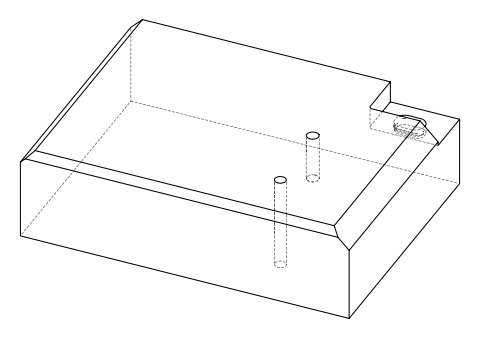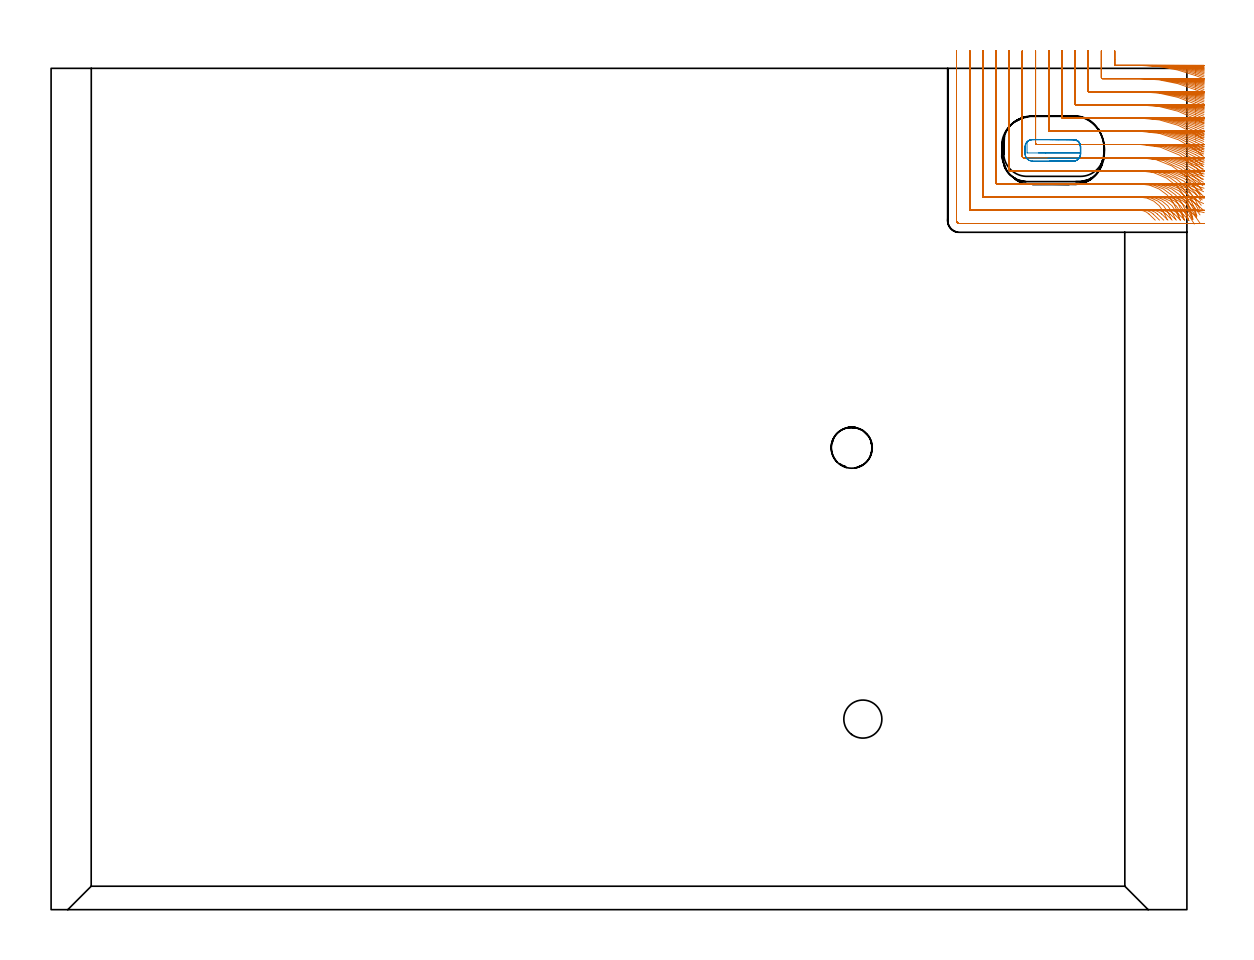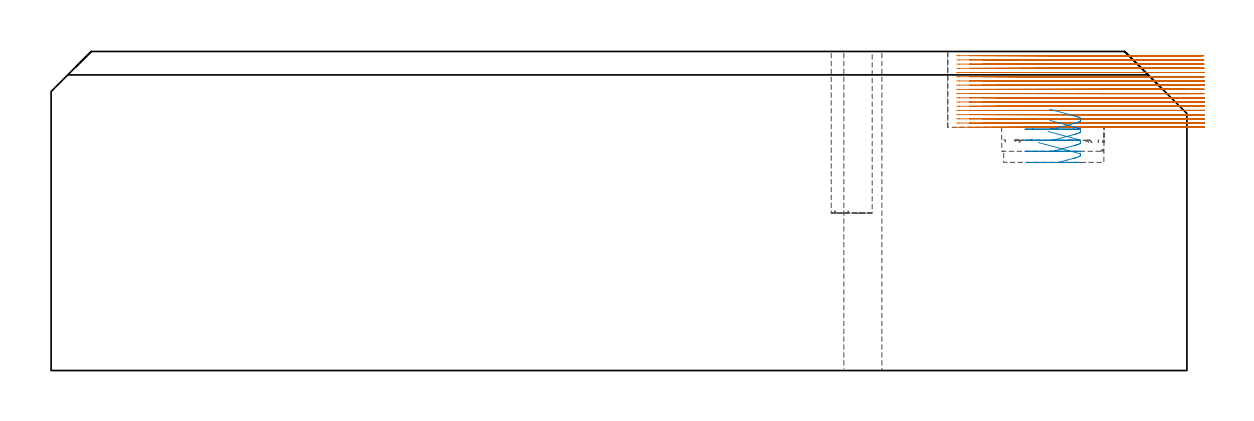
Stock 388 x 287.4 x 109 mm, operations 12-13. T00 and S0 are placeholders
(PLAN: 13 operations, 9 tool changes, 85.3 min)
(1 SPOT_DRILL | STEP1HOLE | NXT0321_9005460120000 | 0.03 min | 2 mm3)
(2 SPOT_DRILL_1 | STEP1POCKET | NXT0321_9005460120000 | 0.03 min | 2 mm3)
(3 DRILL_BLIND_HOLE_INTO_CENTER | STEP1HOLE | UGT0301_480 | 0.06 min | 622 mm3)
(4 GUN_DRILL_THROUGH_HOLE | STEP1HOLE | UGT0307_005 | 0.53 min | 5266 mm3)
(5 DRILL_TO_ENLARGE_THROUGH_HOLE | STEP1HOLE | NXT0301_101 | 0.46 min | 8538 mm3)
(6 DRILL_BLIND_HOLE_INTO_CENTER_1 | STEP1POCKET | UGT0301_480 | 0.23 min | 3020 mm3)
(7 DRILL_TO_ENLARGE_BLIND_HOLE | STEP1POCKET | UGT0301_374 | 0.23 min | 4298 mm3)
(8 BORE_BLIND_HOLE | STEP1POCKET | UGT0332_064 | 0.23 min | 1172 mm3)
(9 AREA_MILL | FG_CHAMFER_SURFACE | UGT0205_001 | 11.7 min | 26971 mm3)
(10 AREA_MILL_1 | FG_CHAMFER_SURFACE_1 | UGT0205_001 | 8.91 min | 11790 mm3)
(11 AREA_MILL_2 | FG_CHAMFER_SURFACE_2 | UGT0205_001 | 15.02 min | 53462 mm3)
(12 MILL_CORNER_NOTCH_RECTANGULAR | CORNER_NOTCH_RECTANGULAR | NXT0201_008 | Follow Part, ap 1.5, ae 75% | 47.03 min | 116639 mm3)
(13 MILL_RECTANGULAR_POCKET | POCKET_RECTANGULAR_STRAIGHT | UGT0201_010 | Follow Part, ap 4, ae 75% | 0.81 min | 8235 mm3)
(TOOL NXT0321_9005460120000 | NC Spot Drill, 142deg, 12mm, Carbide, Uncoated | D12 PA142 FL30 Z2)
(TOOL UGT0301_480 | Carbide Drill 8.5 mm | D8.5 PA118 FL75 Z2)
(TOOL UGT0307_005 | Gun Drill 8.3 mm | D8.3 PA130 FL24 Z1)
(TOOL NXT0301_101 | Carbide Drill 13mm [860.1-1300-104A1-MM 2214] | D13 PA140 FL123 Z2)
(TOOL UGT0301_374 | Twist Drill Flat Bottom 13 mm | D13 PA180 FL101 Z2)
(TOOL UGT0332_064 | 14 mm Boring Bar Slip Fit | D14)
(TOOL UGT0205_001 | Chamfer Mill 20 x 3 x 45 deg. | D20 FL50 Z2)
(TOOL NXT0201_008 | ENDMILL 6mm [2P460-0600-NA 1630] | D6 FL26 Z6)
(TOOL UGT0201_010 | End Mill 16 mm | D16 FL22 Z2)
(OP 12 MILL_CORNER_NOTCH_RECTANGULAR)
G17 G21 G94 G90
T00 M6
G54
G17 G0 G90 X363.3 Y293.4 S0 M3
G43 Z119. H1
Z107.561
G94 G1 Y290.4 F250.
Y288.696 F500.
G3 X363.596 Y288.4 R0.3
G1 X371.909
G2 X391. Y284.913 R54.
G1 X393.806 Y283.852 F250.
G0 Z119.
X358.8 Y293.4
Z107.561
G1 Y290.4
Y284.196 F500.
G3 X359.096 Y283.9 R0.3
G1 X371.909
G2 X391. Y280.07 R49.5
G1 X393.768 Y278.913 F250.
G0 Z119.
X354.3 Y293.4
Z107.561
G1 Y290.4
Y279.696 F500.
G3 X354.596 Y279.4 R0.3
G1 X371.909
G2 X391. Y275.15 R45.
G1 X393.717 Y273.877 F250.
G0 Z119.
X349.8 Y293.4
Z107.561
G1 Y290.4
Y275.197 F500.
G3 X350.097 Y274.9 R0.3
G1 X371.909
G2 X391. Y270.118 R40.5
G1 X393.646 Y268.704 F250.
G0 Z119.
X345.3 Y293.4
Z107.561
G1 Y290.4
Y270.697 F500.
G3 X345.597 Y270.4 R0.3
G1 X371.909
G2 X391. Y264.921 R36.
G1 X393.543 Y263.33 F250.
G0 Z119.
X340.8 Y293.4
Z107.561
G1 Y290.4
Y266.197 F500.
G3 X341.097 Y265.9 R0.3
G1 X371.909
G2 X391. Y259.455 R31.5
G1 X393.386 Y257.637 F250.
G0 Z119.
X336.3 Y293.4
Z107.561
G1 Y290.4
Y261.697 F500.
G3 X336.597 Y261.4 R0.3
G1 X371.909
G2 X391. Y253.493 R27.
G1 X393.121 Y251.371 F250.
G0 Z119.
X331.8 Y293.4
Z107.561
G1 Y290.4
Y257.197 F500.
G3 X332.097 Y256.9 R0.3
G1 X371.909
G2 X391. Y246.307 R22.5
G1 X392.588 Y243.761 F250.
G0 Z119.
X327.3 Y293.4
Z107.561
G1 Y290.4
Y252.697 F500.
G3 X327.597 Y252.4 R0.3
G1 X371.909
G2 X389.379 Y238.735 R18.
G1 X390.101 Y235.823 F250.
G0 Z119.
X322.8 Y293.4
Z107.561
G1 Y290.4
Y248.197 F500.
G3 X323.097 Y247.9 R0.3
G1 X371.909
G2 X384.803 Y238.4 R13.5
G1 X385.691 Y235.534 F250.
G0 Z119.
X318.3 Y293.4
Z107.561
G1 Y290.4
Y243.697 F500.
G3 X318.597 Y243.4 R0.3
G1 X371.909
G2 X379.971 Y238.4 R9.
G1 X381.304 Y235.712 F250.
G0 Z119.
X313.8 Y293.4
Z107.561
G1 Y290.4
Y239.197 F500.
G3 X314.097 Y238.9 R0.3
G1 X371.909
G2 X375.047 Y237.625 R4.5
G1 X377.197 Y235.533 F250.
G0 Z119.
X309.3 Y293.4
Z107.561
G1 Y290.4
Y235.3 F500.
G3 X310.2 Y234.4 R0.9
G1 X371.909
X374.909 F250.
G0 Z119.
X363.3 Y293.4
Z106.122
G1 Y290.4
Y288.696 F500.
G3 X363.596 Y288.4 R0.3
G1 X373.357
G2 X391. Y285.437 R54.
G1 X393.835 Y284.456 F250.
G0 Z119.
X358.8 Y293.4
Z106.122
G1 Y290.4
Y284.196 F500.
G3 X359.096 Y283.9 R0.3
G1 X373.357
G2 X391. Y280.649 R49.5
G1 X393.803 Y279.58 F250.
G0 Z119.
X354.3 Y293.4
Z106.122
G1 Y290.4
Y279.696 F500.
G3 X354.596 Y279.4 R0.3
G1 X373.357
G2 X391. Y275.797 R45.
G1 X393.76 Y274.621 F250.
G0 Z119.
X349.8 Y293.4
Z106.122
G1 Y290.4
Y275.197 F500.
G3 X350.097 Y274.9 R0.3
G1 X373.357
G2 X391. Y270.855 R40.5
G1 X393.7 Y269.548 F250.
G0 Z119.
X345.3 Y293.4
Z106.122
G1 Y290.4
Y270.697 F500.
G3 X345.597 Y270.4 R0.3
G1 X373.357
G2 X391. Y265.78 R36.
G1 X393.615 Y264.31 F250.
G0 Z119.
X340.8 Y293.4
Z106.122
G1 Y290.4
Y266.197 F500.
G3 X341.097 Y265.9 R0.3
G1 X373.357
G2 X391. Y260.495 R31.5
G1 X393.485 Y258.815 F250.
G0 Z119.
X336.3 Y293.4
Z106.122
G1 Y290.4
Y261.697 F500.
G3 X336.597 Y261.4 R0.3
G1 X373.357
G2 X391. Y254.838 R27.
G1 X393.271 Y252.878 F250.
G0 Z119.
X331.8 Y293.4
Z106.122
G1 Y290.4
Y257.197 F500.
G3 X332.097 Y256.9 R0.3
G1 X373.357
G2 X391. Y248.363 R22.5
G1 X392.862 Y246.011 F250.
G0 Z119.
X327.3 Y293.4
Z106.122
G1 Y290.4
Y252.697 F500.
G3 X327.597 Y252.4 R0.3
G1 X373.357
G2 X390.531 Y239.789 R18.
G1 X391.429 Y236.927 F250.
G0 Z119.
X322.8 Y293.4
Z106.122
G1 Y290.4
Y248.197 F500.
G3 X323.097 Y247.9 R0.3
G1 X373.357
G2 X386.251 Y238.4 R13.5
G1 X387.14 Y235.534 F250.
G0 Z119.
X318.3 Y293.4
Z106.122
G1 Y290.4
Y243.697 F500.
G3 X318.597 Y243.4 R0.3
G1 X373.357
G2 X381.419 Y238.4 R9.
G1 X382.753 Y235.712 F250.
G0 Z119.
X313.8 Y293.4
Z106.122
G1 Y290.4
Y239.198 F500.
G3 X314.098 Y238.9 R0.3
G1 X373.357
G2 X376.492 Y237.628 R4.5
G1 X378.644 Y235.538 F250.
G0 Z119.
X309.3 Y293.4
Z106.122
G1 Y290.4
Y235.3 F500.
G3 X310.2 Y234.4 R0.9
G1 X373.357
X376.357 F250.
G0 Z119.
X363.3 Y293.4
Z104.683
G1 Y290.4
Y288.696 F500.
G3 X363.596 Y288.4 R0.3
G1 X374.796
G2 X391. Y285.911 R54.
G1 X393.862 Y285.011 F250.
G0 Z119.
X358.8 Y293.4
Z104.683
G1 Y290.4
Y284.196 F500.
G3 X359.096 Y283.9 R0.3
G1 X374.796
G2 X391. Y281.173 R49.5
G1 X393.835 Y280.191 F250.
G0 Z119.
X354.3 Y293.4
Z104.683
G1 Y290.4
Y279.696 F500.
G3 X354.596 Y279.4 R0.3
G1 X374.796
G2 X391. Y276.381 R45.
G1 X393.799 Y275.301 F250.
G0 Z119.
X349.8 Y293.4
Z104.683
G1 Y290.4
Y275.197 F500.
G3 X350.097 Y274.9 R0.3
G1 X374.796
G2 X391. Y271.517 R40.5
G1 X393.749 Y270.317 F250.
G0 Z119.
X345.3 Y293.4
Z104.683
G1 Y290.4
Y270.697 F500.
G3 X345.597 Y270.4 R0.3
G1 X374.796
G2 X391. Y266.547 R36.
G1 X393.679 Y265.197 F250.
G0 Z119.
X340.8 Y293.4
Z104.683
G1 Y290.4
Y266.197 F500.
G3 X341.097 Y265.9 R0.3
G1 X374.796
G2 X391. Y261.413 R31.5
G1 X393.573 Y259.869 F250.
G0 Z119.
X336.3 Y293.4
Z104.683
G1 Y290.4
Y261.697 F500.
G3 X336.597 Y261.4 R0.3
G1 X374.796
G2 X391. Y255.997 R27.
G1 X393.4 Y254.197 F250.
G0 Z119.
X331.8 Y293.4
Z104.683
G1 Y290.4
Y257.197 F500.
G3 X332.097 Y256.9 R0.3
G1 X374.796
G2 X391. Y250.01 R22.5
G1 X393.081 Y247.85 F250.
G0 Z119.
X327.3 Y293.4
Z104.683
G1 Y290.4
Y252.697 F500.
G3 X327.597 Y252.4 R0.3
G1 X374.796
G2 X391. Y242.238 R18.
G1 X392.306 Y239.537 F250.
G0 Z119.
X322.8 Y293.4
Z104.683
G1 Y290.4
Y248.197 F500.
G3 X323.097 Y247.9 R0.3
G1 X374.796
G2 X387.69 Y238.399 R13.5
G1 X388.579 Y235.534 F250.
G0 Z119.
X318.3 Y293.4
Z104.683
G1 Y290.4
Y243.697 F500.
G3 X318.597 Y243.4 R0.3
G1 X374.796
G2 X382.858 Y238.4 R9.
G1 X384.192 Y235.712 F250.
G0 Z119.
X313.8 Y293.4
Z104.683
G1 Y290.4
Y239.197 F500.
G3 X314.097 Y238.9 R0.3
G1 X374.796
G2 X377.931 Y237.628 R4.5
G1 X380.083 Y235.538 F250.
G0 Z119.
X309.3 Y293.4
Z104.683
G1 Y290.4
Y235.3 F500.
G3 X310.2 Y234.4 R0.9
G1 X374.796
X377.796 F250.
G0 Z119.
X363.3 Y293.4
Z103.244
G1 Y290.4
Y288.696 F500.
G3 X363.596 Y288.4 R0.3
G1 X376.235
G2 X391. Y286.342 R54.
G1 X393.886 Y285.522 F250.
G0 Z119.
X358.8 Y293.4
Z103.244
G1 Y290.4
Y284.196 F500.
G3 X359.096 Y283.9 R0.3
G1 X376.235
G2 X391. Y281.647 R49.5
G1 X393.863 Y280.752 F250.
G0 Z119.
X354.3 Y293.4
Z103.244
G1 Y290.4
Y279.696 F500.
G3 X354.596 Y279.4 R0.3
G1 X376.235
G2 X391. Y276.909 R45.
G1 X393.834 Y275.925 F250.
G0 Z119.
X349.8 Y293.4
Z103.244
G1 Y290.4
Y275.197 F500.
G3 X350.097 Y274.9 R0.3
G1 X376.235
G2 X391. Y272.113 R40.5
G1 X393.794 Y271.019 F250.
G0 Z119.
X345.3 Y293.4
Z103.244
G1 Y290.4
Y270.697 F500.
G3 X345.597 Y270.4 R0.3
G1 X376.235
G2 X391. Y267.233 R36.
G1 X393.736 Y266.003 F250.
G0 Z119.
X340.8 Y293.4
Z103.244
G1 Y290.4
Y266.197 F500.
G3 X341.097 Y265.9 R0.3
G1 X376.235
G2 X391. Y262.225 R31.5
G1 X393.65 Y260.819 F250.
G0 Z119.
X336.3 Y293.4
Z103.244
G1 Y290.4
Y261.697 F500.
G3 X336.597 Y261.4 R0.3
G1 X376.235
G2 X391. Y257.005 R27.
G1 X393.512 Y255.365 F250.
G0 Z119.
X331.8 Y293.4
Z103.244
G1 Y290.4
Y257.197 F500.
G3 X332.097 Y256.9 R0.3
G1 X376.235
G2 X391. Y251.378 R22.5
G1 X393.264 Y249.41 F250.
G0 Z119.
X327.3 Y293.4
Z103.244
G1 Y290.4
Y252.697 F500.
G3 X327.597 Y252.4 R0.3
G1 X376.235
G2 X391. Y244.696 R18.
G1 X392.716 Y242.235 F250.
G0 Z119.
X322.8 Y293.4
Z103.244
G1 Y290.4
Y248.197 F500.
G3 X323.097 Y247.9 R0.3
G1 X376.235
G2 X389.067 Y238.596 R13.5
G1 X389.999 Y235.744 F250.
G0 Z119.
X318.3 Y293.4
Z103.244
G1 Y290.4
Y243.697 F500.
G3 X318.597 Y243.4 R0.3
G1 X376.235
G2 X384.298 Y238.4 R9.
G1 X385.631 Y235.712 F250.
G0 Z119.
X313.8 Y293.4
Z103.244
G1 Y290.4
Y239.197 F500.
G3 X314.097 Y238.9 R0.3
G1 X376.235
G2 X379.371 Y237.628 R4.5
G1 X381.523 Y235.538 F250.
G0 Z119.
X309.3 Y293.4
Z103.244
G1 Y290.4
Y235.3 F500.
G3 X310.2 Y234.4 R0.9
G1 X376.235
X379.235 F250.
G0 Z119.
X363.3 Y293.4
Z101.805
G1 Y290.4
Y288.696 F500.
G3 X363.596 Y288.4 R0.3
G1 X377.674
G2 X391. Y286.73 R54.
G1 X393.907 Y285.99 F250.
G0 Z119.
X358.8 Y293.4
Z101.805
G1 Y290.4
Y284.196 F500.
G3 X359.096 Y283.9 R0.3
G1 X377.674
G2 X391. Y282.073 R49.5
G1 X393.889 Y281.265 F250.
G0 Z119.
X354.3 Y293.4
Z101.805
G1 Y290.4
Y279.696 F500.
G3 X354.596 Y279.4 R0.3
G1 X377.674
G2 X391. Y277.382 R45.
G1 X393.865 Y276.493 F250.
G0 Z119.
X349.8 Y293.4
Z101.805
G1 Y290.4
Y275.197 F500.
G3 X350.097 Y274.9 R0.3
G1 X377.674
G2 X391. Y272.645 R40.5
G1 X393.833 Y271.658 F250.
G0 Z119.
X345.3 Y293.4
Z101.805
G1 Y290.4
Y270.697 F500.
G3 X345.597 Y270.4 R0.3
G1 X377.674
G2 X391. Y267.843 R36.
G1 X393.787 Y266.732 F250.
G0 Z119.
X340.8 Y293.4
Z101.805
G1 Y290.4
Y266.197 F500.
G3 X341.097 Y265.9 R0.3
G1 X377.674
G2 X391. Y262.943 R31.5
G1 X393.718 Y261.673 F250.
G0 Z119.
X336.3 Y293.4
Z101.805
G1 Y290.4
Y261.697 F500.
G3 X336.597 Y261.4 R0.3
G1 X377.674
G2 X391. Y257.882 R27.
G1 X393.609 Y256.402 F250.
G0 Z119.
X331.8 Y293.4
Z101.805
G1 Y290.4
Y257.197 F500.
G3 X332.097 Y256.9 R0.3
G1 X377.674
G2 X391. Y252.529 R22.5
G1 X393.417 Y250.753 F250.
G0 Z119.
X327.3 Y293.4
Z101.805
G1 Y290.4
Y252.697 F500.
G3 X327.597 Y252.4 R0.3
G1 X377.674
G2 X391. Y246.501 R18.
G1 X393.017 Y244.28 F250.
G0 Z119.
X322.8 Y293.4
Z101.805
G1 Y290.4
Y248.197 F500.
G3 X323.097 Y247.9 R0.3
G1 X377.674
G2 X390.221 Y239.383 R13.5
G1 X391.328 Y236.595 F250.
G0 Z119.
X318.3 Y293.4
Z101.805
G1 Y290.4
Y243.697 F500.
G3 X318.597 Y243.4 R0.3
G1 X377.674
G2 X385.737 Y238.4 R9.
G1 X387.07 Y235.712 F250.
G0 Z119.
X313.8 Y293.4
Z101.805
G1 Y290.4
Y239.198 F500.
G3 X314.098 Y238.9 R0.3
G1 X377.674
G2 X380.81 Y237.628 R4.5
G1 X382.962 Y235.538 F250.
G0 Z119.
X309.3 Y293.4
Z101.805
G1 Y290.4
Y235.3 F500.
G3 X310.2 Y234.4 R0.9
G1 X377.674
X380.674 F250.
G0 Z119.
X363.3 Y293.4
Z100.367
G1 Y290.4
Y288.696 F500.
G3 X363.596 Y288.4 R0.3
G1 X379.113
G2 X391. Y287.075 R54.
G1 X393.926 Y286.415 F250.
G0 Z119.
X358.8 Y293.4
Z100.367
G1 Y290.4
Y284.196 F500.
G3 X359.096 Y283.9 R0.3
G1 X379.113
G2 X391. Y282.452 R49.5
G1 X393.912 Y281.731 F250.
G0 Z119.
X354.3 Y293.4
Z100.367
G1 Y290.4
Y279.696 F500.
G3 X354.596 Y279.4 R0.3
G1 X379.113
G2 X391. Y277.802 R45.
G1 X393.893 Y277.009 F250.
G0 Z119.
X349.8 Y293.4
Z100.367
G1 Y290.4
Y275.196 F500.
G3 X350.096 Y274.9 R0.3
G1 X379.113
G2 X391. Y273.116 R40.5
G1 X393.868 Y272.236 F250.
G0 Z119.
X345.3 Y293.4
Z100.367
G1 Y290.4
Y270.697 F500.
G3 X345.597 Y270.4 R0.3
G1 X379.113
G2 X391. Y268.381 R36.
G1 X393.832 Y267.39 F250.
G0 Z119.
X340.8 Y293.4
Z100.367
G1 Y290.4
Y266.197 F500.
G3 X341.097 Y265.9 R0.3
G1 X379.113
G2 X391. Y263.571 R31.5
G1 X393.778 Y262.439 F250.
G0 Z119.
X336.3 Y293.4
Z100.367
G1 Y290.4
Y261.697 F500.
G3 X336.597 Y261.4 R0.3
G1 X379.113
G2 X391. Y258.643 R27.
G1 X393.694 Y257.322 F250.
G0 Z119.
X331.8 Y293.4
Z100.367
G1 Y290.4
Y257.197 F500.
G3 X332.097 Y256.9 R0.3
G1 X379.113
G2 X391. Y253.504 R22.5
G1 X393.547 Y251.919 F250.
G0 Z119.
X327.3 Y293.4
Z100.367
G1 Y290.4
Y252.697 F500.
G3 X327.597 Y252.4 R0.3
G1 X379.113
G2 X391. Y247.917 R18.
G1 X393.253 Y245.935 F250.
G0 Z119.
X322.8 Y293.4
Z100.367
G1 Y290.4
Y248.197 F500.
G3 X323.097 Y247.9 R0.3
G1 X379.113
G2 X390.955 Y240.882 R13.5
G1 X392.395 Y238.25 F250.
G0 Z119.
X318.3 Y293.4
Z100.367
G1 Y290.4
Y243.697 F500.
G3 X318.597 Y243.4 R0.3
G1 X379.113
G2 X387.176 Y238.4 R9.
G1 X388.509 Y235.712 F250.
G0 Z119.
X313.8 Y293.4
Z100.367
G1 Y290.4
Y239.197 F500.
G3 X314.097 Y238.9 R0.3
G1 X379.113
G2 X382.248 Y237.628 R4.5
G1 X384.4 Y235.538 F250.
G0 Z119.
X309.3 Y293.4
Z100.367
G1 Y290.4
Y235.3 F500.
G3 X310.2 Y234.4 R0.9
G1 X379.113
X382.113 F250.
G0 Z119.
X363.3 Y293.4
Z98.928
G1 Y290.4
Y288.696 F500.
G3 X363.596 Y288.4 R0.3
G1 X380.552
G2 X391. Y287.38 R54.
G1 X393.943 Y286.799 F250.
G0 Z119.
X358.8 Y293.4
Z98.928
G1 Y290.4
Y284.196 F500.
G3 X359.096 Y283.9 R0.3
G1 X380.552
G2 X391. Y282.785 R49.5
G1 X393.932 Y282.152 F250.
G0 Z119.
X354.3 Y293.4
Z98.928
G1 Y290.4
Y279.696 F500.
G3 X354.596 Y279.4 R0.3
G1 X380.552
G2 X391. Y278.17 R45.
G1 X393.918 Y277.474 F250.
G0 Z119.
X349.8 Y293.4
Z98.928
G1 Y290.4
Y275.197 F500.
G3 X350.097 Y274.9 R0.3
G1 X380.552
G2 X391. Y273.529 R40.5
G1 X393.898 Y272.755 F250.
G0 Z119.
X345.3 Y293.4
Z98.928
G1 Y290.4
Y270.697 F500.
G3 X345.597 Y270.4 R0.3
G1 X380.552
G2 X391. Y268.85 R36.
G1 X393.871 Y267.98 F250.
G0 Z119.
X340.8 Y293.4
Z98.928
G1 Y290.4
Y266.197 F500.
G3 X341.097 Y265.9 R0.3
G1 X380.552
G2 X391. Y264.117 R31.5
G1 X393.83 Y263.122 F250.
G0 Z119.
X336.3 Y293.4
Z98.928
G1 Y290.4
Y261.697 F500.
G3 X336.597 Y261.4 R0.3
G1 X380.552
G2 X391. Y259.296 R27.
G1 X393.766 Y258.136 F250.
G0 Z119.
X331.8 Y293.4
Z98.928
G1 Y290.4
Y257.197 F500.
G3 X332.097 Y256.9 R0.3
G1 X380.552
G2 X391. Y254.327 R22.5
G1 X393.657 Y252.934 F250.
G0 Z119.
X327.3 Y293.4
Z98.928
G1 Y290.4
Y252.697 F500.
G3 X327.597 Y252.4 R0.3
G1 X380.552
G2 X391. Y249.057 R18.
G1 X393.443 Y247.316 F250.
G0 Z119.
X322.8 Y293.4
Z98.928
G1 Y290.4
Y248.197 F500.
G3 X323.097 Y247.9 R0.3
G1 X380.552
G2 X391. Y242.949 R13.5
G1 X392.9 Y240.627 F250.
G0 Z119.
X318.3 Y293.4
Z98.928
G1 Y290.4
Y243.697 F500.
G3 X318.597 Y243.4 R0.3
G1 X380.552
G2 X388.585 Y238.457 R9.
G1 X389.938 Y235.779 F250.
G0 Z119.
X313.8 Y293.4
Z98.928
G1 Y290.4
Y239.198 F500.
G3 X314.098 Y238.9 R0.3
G1 X380.552
G2 X383.687 Y237.628 R4.5
G1 X385.839 Y235.538 F250.
G0 Z119.
X309.3 Y293.4
Z98.928
G1 Y290.4
Y235.3 F500.
G3 X310.2 Y234.4 R0.9
G1 X380.552
X383.552 F250.
G0 Z119.
X363.3 Y293.4
Z97.489
G1 Y290.4
Y288.696 F500.
G3 X363.596 Y288.4 R0.3
G1 X381.987
G2 X390.99 Y287.644 R54.
G1 X393.948 Y287.144 F250.
G0 Z119.
X358.8 Y293.4
Z97.489
G1 Y290.4
Y284.196 F500.
G3 X359.096 Y283.9 R0.3
G1 X381.987
G2 X391. Y283.073 R49.5
G1 X393.95 Y282.526 F250.
G0 Z119.
X354.3 Y293.4
Z97.489
G1 Y290.4
Y279.696 F500.
G3 X354.596 Y279.4 R0.3
G1 X381.987
G2 X391. Y278.488 R45.
G1 X393.939 Y277.887 F250.
G0 Z119.
X349.8 Y293.4
Z97.489
G1 Y290.4
Y275.196 F500.
G3 X350.096 Y274.9 R0.3
G1 X381.987
G2 X391. Y273.884 R40.5
G1 X393.925 Y273.217 F250.
G0 Z119.
X345.3 Y293.4
Z97.489
G1 Y290.4
Y270.697 F500.
G3 X345.597 Y270.4 R0.3
G1 X381.987
G2 X391. Y269.253 R36.
G1 X393.904 Y268.502 F250.
G0 Z119.
X340.8 Y293.4
Z97.489
G1 Y290.4
Y266.197 F500.
G3 X341.097 Y265.9 R0.3
G1 X381.987
G2 X391. Y264.583 R31.5
G1 X393.875 Y263.725 F250.
G0 Z119.
X336.3 Y293.4
Z97.489
G1 Y290.4
Y261.697 F500.
G3 X336.597 Y261.4 R0.3
G1 X381.987
G2 X391. Y259.851 R27.
G1 X393.828 Y258.85 F250.
G0 Z119.
X331.8 Y293.4
Z97.489
G1 Y290.4
Y257.197 F500.
G3 X332.097 Y256.9 R0.3
G1 X381.987
G2 X391. Y255.016 R22.5
G1 X393.749 Y253.814 F250.
G0 Z119.
X327.3 Y293.4
Z97.489
G1 Y290.4
Y252.697 F500.
G3 X327.597 Y252.4 R0.3
G1 X381.987
G2 X391. Y249.981 R18.
G1 X393.597 Y248.479 F250.
G0 Z119.
X322.8 Y293.4
Z97.489
G1 Y290.4
Y248.197 F500.
G3 X323.097 Y247.9 R0.3
G1 X381.987
G2 X391. Y244.451 R13.5
G1 X393.233 Y242.448 F250.
G0 Z119.
X318.3 Y293.4
Z97.489
G1 Y290.4
Y243.697 F500.
G3 X318.597 Y243.4 R0.3
G1 X381.987
G2 X389.746 Y238.961 R9.
G1 X391.266 Y236.374 F250.
G0 Z119.
X313.8 Y293.4
Z97.489
G1 Y290.4
Y239.197 F500.
G3 X314.097 Y238.9 R0.3
G1 X381.987
G2 X385.122 Y237.629 R4.5
G1 X387.274 Y235.539 F250.
G0 Z119.
X309.3 Y293.4
Z97.489
G1 Y290.4
Y235.3 F500.
G3 X310.2 Y234.4 R0.9
G1 X381.987
X384.987 F250.
G0 Z119.
X363.3 Y293.4
Z96.05
G1 Y290.4
Y288.696 F500.
G3 X363.596 Y288.4 R0.3
G1 X383.463
G2 X390.962 Y287.877 R54.
G1 X393.933 Y287.46 F250.
G0 Z119.
X358.8 Y293.4
Z96.05
G1 Y290.4
Y284.196 F500.
G3 X359.096 Y283.9 R0.3
G1 X383.463
G2 X391. Y283.323 R49.5
G1 X393.965 Y282.866 F250.
G0 Z119.
X354.3 Y293.4
Z96.05
G1 Y290.4
Y279.696 F500.
G3 X354.596 Y279.4 R0.3
G1 X383.463
G2 X391. Y278.764 R45.
G1 X393.958 Y278.262 F250.
G0 Z119.
X349.8 Y293.4
Z96.05
G1 Y290.4
Y275.197 F500.
G3 X350.097 Y274.9 R0.3
G1 X383.463
G2 X391. Y274.192 R40.5
G1 X393.948 Y273.634 F250.
G0 Z119.
X345.3 Y293.4
Z96.05
G1 Y290.4
Y270.697 F500.
G3 X345.597 Y270.4 R0.3
G1 X383.463
G2 X391. Y269.602 R36.
G1 X393.934 Y268.974 F250.
G0 Z119.
X340.8 Y293.4
Z96.05
G1 Y290.4
Y266.197 F500.
G3 X341.097 Y265.9 R0.3
G1 X383.463
G2 X391. Y264.985 R31.5
G1 X393.913 Y264.267 F250.
G0 Z119.
X336.3 Y293.4
Z96.05
G1 Y290.4
Y261.697 F500.
G3 X336.597 Y261.4 R0.3
G1 X383.463
G2 X391. Y260.327 R27.
G1 X393.881 Y259.489 F250.
G0 Z119.
X331.8 Y293.4
Z96.05
G1 Y290.4
Y257.197 F500.
G3 X332.097 Y256.9 R0.3
G1 X383.463
G2 X391. Y255.6 R22.5
G1 X393.827 Y254.595 F250.
G0 Z119.
X327.3 Y293.4
Z96.05
G1 Y290.4
Y252.697 F500.
G3 X327.597 Y252.4 R0.3
G1 X383.463
G2 X391. Y250.746 R18.
G1 X393.724 Y249.49 F250.
G0 Z119.
X322.8 Y293.4
Z96.05
G1 Y290.4
Y248.197 F500.
G3 X323.097 Y247.9 R0.3
G1 X383.463
G2 X391. Y245.6 R13.5
G1 X393.489 Y243.925 F250.
G0 Z119.
X318.3 Y293.4
Z96.05
G1 Y290.4
Y243.697 F500.
G3 X318.597 Y243.4 R0.3
G1 X383.463
G2 X390.704 Y239.745 R9.
G1 X392.485 Y237.331 F250.
G0 Z119.
X313.8 Y293.4
Z96.05
G1 Y290.4
Y239.198 F500.
G3 X314.098 Y238.9 R0.3
G1 X383.463
G2 X386.702 Y237.523 R4.5
G1 X388.785 Y235.363 F250.
G0 Z119.
X309.3 Y293.4
Z96.05
G1 Y290.4
Y235.3 F500.
G3 X310.2 Y234.4 R0.9
G1 X383.463
X386.463 F250.
G0 Z119.
X363.3 Y293.4
Z94.611
G1 Y290.4
Y288.696 F500.
G3 X363.596 Y288.4 R0.3
G1 X385.13
G2 X390.92 Y288.089 R54.
G1 X393.903 Y287.767 F250.
G0 Z119.
X358.8 Y293.4
Z94.611
G1 Y290.4
Y284.196 F500.
G3 X359.096 Y283.9 R0.3
G1 X385.13
G2 X391. Y283.551 R49.5
G1 X393.979 Y283.195 F250.
G0 Z119.
X354.3 Y293.4
Z94.611
G1 Y290.4
Y279.696 F500.
G3 X354.596 Y279.4 R0.3
G1 X385.13
G2 X391. Y279.015 R45.
G1 X393.974 Y278.624 F250.
G0 Z119.
X349.8 Y293.4
Z94.611
G1 Y290.4
Y275.196 F500.
G3 X350.096 Y274.9 R0.3
G1 X385.13
G2 X391. Y274.472 R40.5
G1 X393.968 Y274.037 F250.
G0 Z119.
X345.3 Y293.4
Z94.611
G1 Y290.4
Y270.697 F500.
G3 X345.597 Y270.4 R0.3
G1 X385.13
G2 X391. Y269.918 R36.
G1 X393.96 Y269.429 F250.
G0 Z119.
X340.8 Y293.4
Z94.611
G1 Y290.4
Y266.197 F500.
G3 X341.097 Y265.9 R0.3
G1 X385.13
G2 X391. Y265.348 R31.5
G1 X393.947 Y264.789 F250.
G0 Z119.
X336.3 Y293.4
Z94.611
G1 Y290.4
Y261.697 F500.
G3 X336.597 Y261.4 R0.3
G1 X385.13
G2 X391. Y260.754 R27.
G1 X393.928 Y260.102 F250.
G0 Z119.
X331.8 Y293.4
Z94.611
G1 Y290.4
Y257.197 F500.
G3 X332.097 Y256.9 R0.3
G1 X385.13
G2 X391. Y256.121 R22.5
G1 X393.896 Y255.338 F250.
G0 Z119.
X327.3 Y293.4
Z94.611
G1 Y290.4
Y252.697 F500.
G3 X327.597 Y252.4 R0.3
G1 X385.13
G2 X391. Y251.416 R18.
G1 X393.836 Y250.437 F250.
G0 Z119.
X322.8 Y293.4
Z94.611
G1 Y290.4
Y248.197 F500.
G3 X323.097 Y247.9 R0.3
G1 X385.13
G2 X391. Y246.557 R13.5
G1 X393.702 Y245.252 F250.
G0 Z119.
X318.3 Y293.4
Z94.611
G1 Y290.4
Y243.697 F500.
G3 X318.597 Y243.4 R0.3
G1 X385.13
G2 X391. Y241.222 R9.
G1 X393.274 Y239.265 F250.
G0 Z119.
X313.8 Y293.4
Z94.611
G1 Y290.4
Y239.197 F500.
G3 X314.097 Y238.9 R0.3
G1 X385.13
G2 X388.969 Y236.748 R4.5
G1 X390.534 Y234.189 F250.
G0 Z119.
X309.3 Y293.4
Z94.611
G1 Y290.4
Y235.3 F500.
G3 X310.2 Y234.4 R0.9
G1 X385.13
X388.13 F250.
G0 Z119.
X363.3 Y293.4
Z93.172
G1 Y290.4
Y288.696 F500.
G3 X363.596 Y288.4 R0.3
G1 X387.073
G2 X390.872 Y288.266 R54.
G1 X393.865 Y288.055 F250.
G0 Z119.
X358.8 Y293.4
Z93.172
G1 Y290.4
Y284.196 F500.
G3 X359.096 Y283.9 R0.3
G1 X387.073
G2 X391. Y283.744 R49.5
G1 X393.991 Y283.506 F250.
G0 Z119.
X354.3 Y293.4
Z93.172
G1 Y290.4
Y279.696 F500.
G3 X354.596 Y279.4 R0.3
G1 X387.073
G2 X391. Y279.228 R45.
G1 X393.989 Y278.967 F250.
G0 Z119.
X349.8 Y293.4
Z93.172
G1 Y290.4
Y275.196 F500.
G3 X350.096 Y274.9 R0.3
G1 X387.073
G2 X391. Y274.709 R40.5
G1 X393.986 Y274.418 F250.
G0 Z119.
X345.3 Y293.4
Z93.172
G1 Y290.4
Y270.697 F500.
G3 X345.597 Y270.4 R0.3
G1 X387.073
G2 X391. Y270.185 R36.
G1 X393.982 Y269.858 F250.
G0 Z119.
X340.8 Y293.4
Z93.172
G1 Y290.4
Y266.197 F500.
G3 X341.097 Y265.9 R0.3
G1 X387.073
G2 X391. Y265.654 R31.5
G1 X393.977 Y265.28 F250.
G0 Z119.
X336.3 Y293.4
Z93.172
G1 Y290.4
Y261.697 F500.
G3 X336.597 Y261.4 R0.3
G1 X387.073
G2 X391. Y261.113 R27.
G1 X393.968 Y260.677 F250.
G0 Z119.
X331.8 Y293.4
Z93.172
G1 Y290.4
Y257.197 F500.
G3 X332.097 Y256.9 R0.3
G1 X387.073
G2 X391. Y256.555 R22.5
G1 X393.954 Y256.031 F250.
G0 Z119.
X327.3 Y293.4
Z93.172
G1 Y290.4
Y252.697 F500.
G3 X327.597 Y252.4 R0.3
G1 X387.073
G2 X391. Y251.966 R18.
G1 X393.928 Y251.312 F250.
G0 Z119.
X322.8 Y293.4
Z93.172
G1 Y290.4
Y248.197 F500.
G3 X323.097 Y247.9 R0.3
G1 X387.073
G2 X391. Y247.316 R13.5
G1 X393.87 Y246.444 F250.
G0 Z119.
X318.3 Y293.4
Z93.172
G1 Y290.4
Y243.697 F500.
G3 X318.597 Y243.4 R0.3
G1 X387.073
G2 X391. Y242.498 R9.
G1 X393.699 Y241.189 F250.
G0 Z119.
X313.8 Y293.4
Z93.172
G1 Y290.4
Y239.198 F500.
G3 X314.098 Y238.9 R0.3
G1 X387.073
G2 X390.768 Y236.969 R4.5
G1 X392.48 Y234.505 F250.
G0 Z119.
X309.3 Y293.4
Z93.172
G1 Y290.4
Y235.3 F500.
G3 X310.2 Y234.4 R0.9
G1 X387.073
X390.073 F250.
G0 Z119.
X363.3 Y293.4
Z91.733
G1 Y290.4
Y288.696 F500.
G3 X363.596 Y288.4 R0.3
G1 X389.981
G2 X390.831 Y288.393 R54.
G1 X393.83 Y288.346 F250.
G0 Z119.
X358.8 Y293.4
Z91.733
G1 Y290.4
Y284.196 F500.
G3 X359.096 Y283.9 R0.3
G1 X389.981
G2 X391. Y283.89 R49.5
G1 X393.999 Y283.828 F250.
G0 Z119.
X354.3 Y293.4
Z91.733
G1 Y290.4
Y279.696 F500.
G3 X354.596 Y279.4 R0.3
G1 X389.981
G2 X391. Y279.388 R45.
G1 X393.999 Y279.321 F250.
G0 Z119.
X349.8 Y293.4
Z91.733
G1 Y290.4
Y275.196 F500.
G3 X350.096 Y274.9 R0.3
G1 X389.981
G2 X391. Y274.887 R40.5
G1 X393.999 Y274.812 F250.
G0 Z119.
X345.3 Y293.4
Z91.733
G1 Y290.4
Y270.697 F500.
G3 X345.597 Y270.4 R0.3
G1 X389.981
G2 X391. Y270.386 R36.
G1 X393.999 Y270.301 F250.
G0 Z119.
X340.8 Y293.4
Z91.733
G1 Y290.4
Y266.197 F500.
G3 X341.097 Y265.9 R0.3
G1 X389.981
G2 X391. Y265.884 R31.5
G1 X393.998 Y265.786 F250.
G0 Z119.
X336.3 Y293.4
Z91.733
G1 Y290.4
Y261.697 F500.
G3 X336.597 Y261.4 R0.3
G1 X389.981
G2 X391. Y261.381 R27.
G1 X393.998 Y261.268 F250.
G0 Z119.
X331.8 Y293.4
Z91.733
G1 Y290.4
Y257.197 F500.
G3 X332.097 Y256.9 R0.3
G1 X389.981
G2 X391. Y256.877 R22.5
G1 X393.997 Y256.741 F250.
G0 Z119.
X327.3 Y293.4
Z91.733
G1 Y290.4
Y252.697 F500.
G3 X327.597 Y252.4 R0.3
G1 X389.981
G2 X391. Y252.371 R18.
G1 X393.995 Y252.201 F250.
G0 Z119.
X322.8 Y293.4
Z91.733
G1 Y290.4
Y248.197 F500.
G3 X323.097 Y247.9 R0.3
G1 X389.981
G2 X391. Y247.861 R13.5
G1 X393.991 Y247.635 F250.
G0 Z119.
X318.3 Y293.4
Z91.733
G1 Y290.4
Y243.697 F500.
G3 X318.597 Y243.4 R0.3
G1 X389.981
G2 X391. Y243.342 R9.
G1 X393.981 Y243.002 F250.
G0 Z119.
X313.8 Y293.4
Z91.733
G1 Y290.4
Y239.198 F500.
G3 X314.098 Y238.9 R0.3
G1 X389.981
G2 X391. Y238.783 R4.5
G1 X393.922 Y238.104 F250.
G0 Z119.
X309.3 Y293.4
Z91.733
G1 Y290.4
Y235.3 F500.
G3 X310.2 Y234.4 R0.9
G1 X389.981
X392.981 F250.
G0 Z119.
X363.3 Y293.4
Z90.294
G1 Y290.4
Y288.696 F500.
G3 X363.596 Y288.4 R0.3
G1 X390.828
X393.828 F250.
G0 Z119.
X358.8 Y293.4
Z90.294
G1 Y290.4
Y284.196 F500.
G3 X359.096 Y283.9 R0.3
G1 X390.901
X391.
X394. Y283.894 F250.
G0 Z119.
X354.3 Y293.4
Z90.294
G1 Y290.4
Y279.696 F500.
G3 X354.596 Y279.4 R0.3
G1 X390.901
X391.
X394. Y279.393 F250.
G0 Z119.
X349.8 Y293.4
Z90.294
G1 Y290.4
Y275.196 F500.
G3 X350.096 Y274.9 R0.3
G1 X390.901
X391.
X394. Y274.893 F250.
G0 Z119.
X345.3 Y293.4
Z90.294
G1 Y290.4
Y270.697 F500.
G3 X345.597 Y270.4 R0.3
G1 X390.901
X391.
X394. Y270.392 F250.
G0 Z119.
X340.8 Y293.4
Z90.294
G1 Y290.4
Y266.197 F500.
G3 X341.097 Y265.9 R0.3
G1 X390.901
X391.
X394. Y265.89 F250.
G0 Z119.
X336.3 Y293.4
Z90.294
G1 Y290.4
Y261.697 F500.
G3 X336.597 Y261.4 R0.3
G1 X390.901
X391.
X394. Y261.389 F250.
G0 Z119.
X331.8 Y293.4
Z90.294
G1 Y290.4
Y257.197 F500.
G3 X332.097 Y256.9 R0.3
G1 X390.901
X391.
X394. Y256.887 F250.
G0 Z119.
X327.3 Y293.4
Z90.294
G1 Y290.4
Y252.697 F500.
G3 X327.597 Y252.4 R0.3
G1 X390.901
X391.
X394. Y252.383 F250.
G0 Z119.
X322.8 Y293.4
Z90.294
G1 Y290.4
Y248.197 F500.
G3 X323.097 Y247.9 R0.3
G1 X390.901
X391.
X394. Y247.878 F250.
G0 Z119.
X318.3 Y293.4
Z90.294
G1 Y290.4
Y243.697 F500.
G3 X318.597 Y243.4 R0.3
G1 X390.901
X391. Y243.399
X394. Y243.367 F250.
G0 Z119.
X313.8 Y293.4
Z90.294
G1 Y290.4
Y239.197 F500.
G3 X314.097 Y238.9 R0.3
G1 X390.901
X391. Y238.899
X393.999 Y238.833 F250.
G0 Z119.
X309.3 Y293.4
Z90.294
G1 Y290.4
Y235.3 F500.
G3 X310.2 Y234.4 R0.9
G1 X390.901
X393.901 F250.
G0 Z119.
X363.3 Y293.4
Z88.856
G1 Y290.4
Y288.696 F500.
G3 X363.596 Y288.4 R0.3
G1 X390.828
X393.828 F250.
G0 Z119.
X358.8 Y293.4
Z88.856
G1 Y290.4
Y284.196 F500.
G3 X359.096 Y283.9 R0.3
G1 X391.
X394. F250.
G0 Z119.
X354.3 Y293.4
Z88.856
G1 Y290.4
Y279.696 F500.
G3 X354.596 Y279.4 R0.3
G1 X391.
X394. F250.
G0 Z119.
X349.8 Y293.4
Z88.856
G1 Y290.4
Y275.196 F500.
G3 X350.096 Y274.9 R0.3
G1 X391.
X394. F250.
G0 Z119.
X345.3 Y293.4
Z88.856
G1 Y290.4
Y270.697 F500.
G3 X345.597 Y270.4 R0.3
G1 X391.
X394. F250.
G0 Z119.
X340.8 Y293.4
Z88.856
G1 Y290.4
Y266.197 F500.
G3 X341.097 Y265.9 R0.3
G1 X391.
X394. F250.
G0 Z119.
X336.3 Y293.4
Z88.856
G1 Y290.4
Y261.697 F500.
G3 X336.597 Y261.4 R0.3
G1 X391.
X394. F250.
G0 Z119.
X331.8 Y293.4
Z88.856
G1 Y290.4
Y257.197 F500.
G3 X332.097 Y256.9 R0.3
G1 X391.
X394. F250.
G0 Z119.
X327.3 Y293.4
Z88.856
G1 Y290.4
Y252.697 F500.
G3 X327.597 Y252.4 R0.3
G1 X391.
X394. F250.
G0 Z119.
X322.8 Y293.4
Z88.856
G1 Y290.4
Y248.197 F500.
G3 X323.097 Y247.9 R0.3
G1 X391.
X394. F250.
G0 Z119.
X318.3 Y293.4
Z88.856
G1 Y290.4
Y243.697 F500.
G3 X318.597 Y243.4 R0.3
G1 X391.
X394. F250.
G0 Z119.
X313.8 Y293.4
Z88.856
G1 Y290.4
Y239.197 F500.
G3 X314.097 Y238.9 R0.3
G1 X391.
X394. F250.
G0 Z119.
X309.3 Y293.4
Z88.856
G1 Y290.4
Y235.3 F500.
G3 X310.2 Y234.4 R0.9
G1 X391.
X394. F250.
G0 Z119.
X363.3 Y293.4
Z87.417
G1 Y290.4
Y288.696 F500.
G3 X363.596 Y288.4 R0.3
G1 X390.828
X393.828 F250.
G0 Z119.
X358.8 Y293.4
Z87.417
G1 Y290.4
Y284.196 F500.
G3 X359.096 Y283.9 R0.3
G1 X391.
X394. F250.
G0 Z119.
X354.3 Y293.4
Z87.417
G1 Y290.4
Y279.696 F500.
G3 X354.596 Y279.4 R0.3
G1 X391.
X394. F250.
G0 Z119.
X349.8 Y293.4
Z87.417
G1 Y290.4
Y275.196 F500.
G3 X350.096 Y274.9 R0.3
G1 X391.
X394. F250.
G0 Z119.
X345.3 Y293.4
Z87.417
G1 Y290.4
Y270.697 F500.
G3 X345.597 Y270.4 R0.3
G1 X391.
X394. F250.
G0 Z119.
X340.8 Y293.4
Z87.417
G1 Y290.4
Y266.197 F500.
G3 X341.097 Y265.9 R0.3
G1 X391.
X394. F250.
G0 Z119.
X336.3 Y293.4
Z87.417
G1 Y290.4
Y261.697 F500.
G3 X336.597 Y261.4 R0.3
G1 X391.
X394. F250.
G0 Z119.
X331.8 Y293.4
Z87.417
G1 Y290.4
Y257.197 F500.
G3 X332.097 Y256.9 R0.3
G1 X391.
X394. F250.
G0 Z119.
X327.3 Y293.4
Z87.417
G1 Y290.4
Y252.697 F500.
G3 X327.597 Y252.4 R0.3
G1 X391.
X394. F250.
G0 Z119.
X322.8 Y293.4
Z87.417
G1 Y290.4
Y248.197 F500.
G3 X323.097 Y247.9 R0.3
G1 X391.
X394. F250.
G0 Z119.
X318.3 Y293.4
Z87.417
G1 Y290.4
Y243.697 F500.
G3 X318.597 Y243.4 R0.3
G1 X391.
X394. F250.
G0 Z119.
X313.8 Y293.4
Z87.417
G1 Y290.4
Y239.197 F500.
G3 X314.097 Y238.9 R0.3
G1 X391.
X394. F250.
G0 Z119.
X309.3 Y293.4
Z87.417
G1 Y290.4
Y235.3 F500.
G3 X310.2 Y234.4 R0.9
G1 X391.
X394. F250.
G0 Z119.
X363.3 Y293.4
Z85.978
G1 Y290.4
Y288.696 F500.
G3 X363.596 Y288.4 R0.3
G1 X390.828
X393.828 F250.
G0 Z119.
X358.8 Y293.4
Z85.978
G1 Y290.4
Y284.196 F500.
G3 X359.096 Y283.9 R0.3
G1 X391.
X394. F250.
G0 Z119.
X354.3 Y293.4
Z85.978
G1 Y290.4
Y279.696 F500.
G3 X354.596 Y279.4 R0.3
G1 X391.
X394. F250.
G0 Z119.
X349.8 Y293.4
Z85.978
G1 Y290.4
Y275.196 F500.
G3 X350.096 Y274.9 R0.3
G1 X391.
X394. F250.
G0 Z119.
X345.3 Y293.4
Z85.978
G1 Y290.4
Y270.697 F500.
G3 X345.597 Y270.4 R0.3
G1 X391.
X394. F250.
G0 Z119.
X340.8 Y293.4
Z85.978
G1 Y290.4
Y266.197 F500.
G3 X341.097 Y265.9 R0.3
G1 X391.
X394. F250.
G0 Z119.
X336.3 Y293.4
Z85.978
G1 Y290.4
Y261.697 F500.
G3 X336.597 Y261.4 R0.3
G1 X391.
X394. F250.
G0 Z119.
X331.8 Y293.4
Z85.978
G1 Y290.4
Y257.197 F500.
G3 X332.097 Y256.9 R0.3
G1 X391.
X394. F250.
G0 Z119.
X327.3 Y293.4
Z85.978
G1 Y290.4
Y252.697 F500.
G3 X327.597 Y252.4 R0.3
G1 X391.
X394. F250.
G0 Z119.
X322.8 Y293.4
Z85.978
G1 Y290.4
Y248.197 F500.
G3 X323.097 Y247.9 R0.3
G1 X391.
X394. F250.
G0 Z119.
X318.3 Y293.4
Z85.978
G1 Y290.4
Y243.697 F500.
G3 X318.597 Y243.4 R0.3
G1 X391.
X394. F250.
G0 Z119.
X313.8 Y293.4
Z85.978
G1 Y290.4
Y239.197 F500.
G3 X314.097 Y238.9 R0.3
G1 X391.
X394. F250.
G0 Z119.
X309.3 Y293.4
Z85.978
G1 Y290.4
Y235.3 F500.
G3 X310.2 Y234.4 R0.9
G1 X391.
X394. F250.
G0 Z119.
X363.3 Y293.4
Z84.539
G1 Y290.4
Y288.696 F500.
G3 X363.596 Y288.4 R0.3
G1 X390.828
X393.828 F250.
G0 Z119.
X358.8 Y293.4
Z84.539
G1 Y290.4
Y284.196 F500.
G3 X359.096 Y283.9 R0.3
G1 X391.
X394. F250.
G0 Z119.
X354.3 Y293.4
Z84.539
G1 Y290.4
Y279.696 F500.
G3 X354.596 Y279.4 R0.3
G1 X391.
X394. F250.
G0 Z119.
X349.8 Y293.4
Z84.539
G1 Y290.4
Y275.196 F500.
G3 X350.096 Y274.9 R0.3
G1 X391.
X394. F250.
G0 Z119.
X345.3 Y293.4
Z84.539
G1 Y290.4
Y270.697 F500.
G3 X345.597 Y270.4 R0.3
G1 X391.
X394. F250.
G0 Z119.
X340.8 Y293.4
Z84.539
G1 Y290.4
Y266.197 F500.
G3 X341.097 Y265.9 R0.3
G1 X391.
X394. F250.
G0 Z119.
X336.3 Y293.4
Z84.539
G1 Y290.4
Y261.697 F500.
G3 X336.597 Y261.4 R0.3
G1 X391.
X394. F250.
G0 Z119.
X331.8 Y293.4
Z84.539
G1 Y290.4
Y257.197 F500.
G3 X332.097 Y256.9 R0.3
G1 X391.
X394. F250.
G0 Z119.
X327.3 Y293.4
Z84.539
G1 Y290.4
Y252.697 F500.
G3 X327.597 Y252.4 R0.3
G1 X391.
X394. F250.
G0 Z119.
X322.8 Y293.4
Z84.539
G1 Y290.4
Y248.197 F500.
G3 X323.097 Y247.9 R0.3
G1 X391.
X394. F250.
G0 Z119.
X318.3 Y293.4
Z84.539
G1 Y290.4
Y243.697 F500.
G3 X318.597 Y243.4 R0.3
G1 X391.
X394. F250.
G0 Z119.
X313.8 Y293.4
Z84.539
G1 Y290.4
Y239.197 F500.
G3 X314.097 Y238.9 R0.3
G1 X391.
X394. F250.
G0 Z119.
X309.3 Y293.4
Z84.539
G1 Y290.4
Y235.3 F500.
G3 X310.2 Y234.4 R0.9
G1 X391.
X394. F250.
G0 Z119.
X363.3 Y293.4
Z83.1
G1 Y290.4
Y288.696 F500.
G3 X363.596 Y288.4 R0.3
G1 X390.828
X393.828 F250.
G0 Z119.
X358.8 Y293.4
Z83.1
G1 Y290.4
Y284.196 F500.
G3 X359.096 Y283.9 R0.3
G1 X391.
X394. F250.
G0 Z119.
X354.3 Y293.4
Z83.1
G1 Y290.4
Y279.696 F500.
G3 X354.596 Y279.4 R0.3
G1 X391.
X394. F250.
G0 Z119.
X349.8 Y293.4
Z83.1
G1 Y290.4
Y275.196 F500.
G3 X350.096 Y274.9 R0.3
G1 X391.
X394. F250.
G0 Z119.
X345.3 Y293.4
Z83.1
G1 Y290.4
Y270.697 F500.
G3 X345.597 Y270.4 R0.3
G1 X391.
X394. F250.
G0 Z119.
X340.8 Y293.4
Z83.1
G1 Y290.4
Y266.197 F500.
G3 X341.097 Y265.9 R0.3
G1 X391.
X394. F250.
G0 Z119.
X336.3 Y293.4
Z83.1
G1 Y290.4
Y261.697 F500.
G3 X336.597 Y261.4 R0.3
G1 X391.
X394. F250.
G0 Z119.
X331.8 Y293.4
Z83.1
G1 Y290.4
Y257.197 F500.
G3 X332.097 Y256.9 R0.3
G1 X391.
X394. F250.
G0 Z119.
X327.3 Y293.4
Z83.1
G1 Y290.4
Y252.697 F500.
G3 X327.597 Y252.4 R0.3
G1 X391.
X394. F250.
G0 Z119.
X322.8 Y293.4
Z83.1
G1 Y290.4
Y248.197 F500.
G3 X323.097 Y247.9 R0.3
G1 X391.
X394. F250.
G0 Z119.
X318.3 Y293.4
Z83.1
G1 Y290.4
Y243.697 F500.
G3 X318.597 Y243.4 R0.3
G1 X391.
X394. F250.
G0 Z119.
X313.8 Y293.4
Z83.1
G1 Y290.4
Y239.197 F500.
G3 X314.097 Y238.9 R0.3
G1 X391.
X394. F250.
G0 Z119.
X309.3 Y293.4
Z83.1
G1 Y290.4
Y235.3 F500.
G3 X310.2 Y234.4 R0.9
G1 X391.
X394. F250.
G0 Z119.
M5
M2
(OP 13 MILL_RECTANGULAR_POCKET)
G17 G21 G94 G90
T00 M6
G54
G17 G0 G90 X341.121 Y255.7 S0 M3
G43 Z119. H0
Z89.26
G94 G1 X349.2 Z87.095 F250.
X349.358 Z87.053
X349.756 Y255.757 Z86.945
X350.139 Y255.878 Z86.838
X350.498 Y256.057 Z86.73
X350.824 Y256.292 Z86.622
X351.108 Y256.576 Z86.515
X351.343 Y256.902 Z86.407
X351.522 Y257.261 Z86.3
X351.643 Y257.644 Z86.192
X351.7 Y258.042 Z86.084
Y260.758 Z85.356
X351.643 Y261.156 Z85.249
X351.522 Y261.539 Z85.141
X351.343 Y261.898 Z85.034
X351.108 Y262.224 Z84.926
X350.824 Y262.508 Z84.818
X350.498 Y262.743 Z84.711
X350.139 Y262.922 Z84.603
X349.756 Y263.043 Z84.496
X349.358 Y263.1 Z84.388
X349.2 Z84.346
X342.2 Z82.47
X335.2 F500.
G3 X332.7 Y260.6 R2.5
G1 Y258.2
G3 X335.2 Y255.7 R2.5
G1 X349.2
G3 X351.7 Y258.2 R2.5
G1 Y260.6
G3 X349.2 Y263.1 R2.5
G1 X342.2
X341.2
G0 X341.121 Y255.7 Z85.47
G1 X349.2 Z83.305 F250.
X349.358 Z83.263
X349.756 Y255.757 Z83.155
X350.139 Y255.878 Z83.048
X350.498 Y256.057 Z82.94
X350.824 Y256.292 Z82.832
X351.108 Y256.576 Z82.725
X351.343 Y256.902 Z82.617
X351.522 Y257.261 Z82.51
X351.643 Y257.644 Z82.402
X351.7 Y258.042 Z82.294
Y260.758 Z81.566
X351.643 Y261.156 Z81.459
X351.522 Y261.539 Z81.351
X351.343 Y261.898 Z81.244
X351.108 Y262.224 Z81.136
X350.824 Y262.508 Z81.028
X350.498 Y262.743 Z80.921
X350.139 Y262.922 Z80.813
X349.756 Y263.043 Z80.706
X349.358 Y263.1 Z80.598
X349.2 Z80.556
X342.2 Z78.68
X335.2 F500.
G3 X332.7 Y260.6 R2.5
G1 Y258.2
G3 X335.2 Y255.7 R2.5
G1 X349.2
G3 X351.7 Y258.2 R2.5
G1 Y260.6
G3 X349.2 Y263.1 R2.5
G1 X342.2
X341.2
G0 X340.556 Y256.713 Z81.68
G1 X351.104 Z78.854 F250.
X351.258 Y256.929 Z78.783
X351.345 Y257.09 Z78.734
X351.424 Y257.264 Z78.683
X351.552 Y257.667 Z78.569
X351.593 Y257.898 Z78.506
X351.615 Y258.162 Z78.435
X351.625 Y258.779 Z78.27
Y259.399 Z78.104
X351.611 Y260.636 Z77.772
X351.552 Y261.133 Z77.638
X351.494 Y261.348 Z77.579
X351.419 Y261.549 Z77.521
X351.224 Y261.917 Z77.409
X350.844 Y262.404 Z77.244
X350.329 Y262.731 Z77.08
X350.134 Y262.823 Z77.023
X349.925 Y262.903 Z76.963
X349.694 Y262.962 Z76.899
X349.442 Y262.999 Z76.831
X347.033 Y263.029 Z76.185
X342.2 Z74.89
X336.159 F500.
X334.959 Y263.
X334.706 Y262.962
X334.476 Y262.903
X334.266 Y262.823
X334.071 Y262.731
X333.556 Y262.404
X333.176 Y261.917
G3 X332.785 Y260.638 R2.469
G1 X332.775 Y259.4
X332.785 Y258.162
G3 X333.296 Y256.713 R2.498
G1 X351.104
G3 X351.615 Y258.162 R2.465
G1 X351.625 Y258.779
Y259.399
X351.611 Y260.636
X351.552 Y261.133
X351.494 Y261.348
X351.419 Y261.549
X351.224 Y261.917
X350.844 Y262.404
G3 X349.442 Y262.999 R2.71
G1 X347.033 Y263.029
X342.2
X341.2
G0 X337.261 Y258.499 Z77.89
G1 X339.783 Y258.5 Z77.214 F250.
X351.622 Y258.499 Z74.042
X351.623 Y259.503 Z73.773
X351.611 Y260.636 Z73.469
X351.553 Y261.132 Z73.336
X351.495 Y261.347 Z73.276
X351.419 Y261.548 Z73.219
X351.221 Y261.914 Z73.107
X350.85 Y262.399 Z72.943
X350.329 Y262.731 Z72.778
X350.134 Y262.823 Z72.72
X349.924 Y262.903 Z72.66
X349.694 Y262.962 Z72.596
X349.442 Y262.999 Z72.528
X347.033 Y263.029 Z71.882
X344.113 Z71.1
X336.159 F500.
X334.96 Y263.005
X334.702 Y262.96
X334.474 Y262.9
X334.076 Y262.737
X333.56 Y262.412
X333.398 Y262.173
X333.401 Y258.498
X351.622 Y258.499
X351.623 Y259.503
X351.611 Y260.636
X351.553 Y261.132
X351.495 Y261.347
X351.419 Y261.548
X351.221 Y261.914
X350.85 Y262.399
G3 X349.442 Y262.999 R2.718
G1 X347.033 Y263.029
X344.113
X343.113
G0 Z119.
M5
M2
